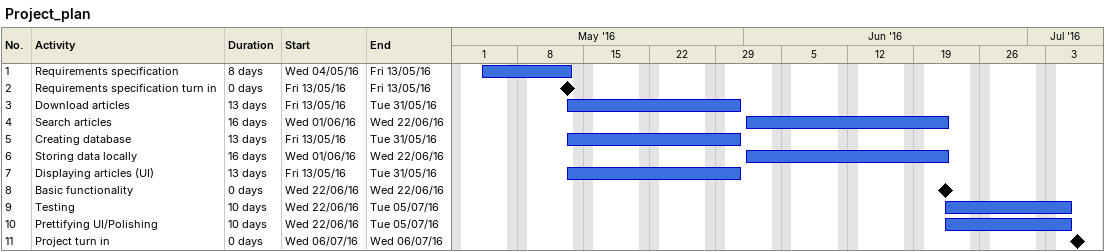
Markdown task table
Project_plan

| ID | Task | Duration | Start | Finish |
|---|---|---|---|---|
| 1 | Requirements specification | 8d | 2016-05-04 | 2016-05-13 |
| 2 | Requirements specification turn in | 0d | 2016-05-13 | 2016-05-13 |
| 3 | Download articles | 13d | 2016-05-13 | 2016-05-31 |
| 4 | Search articles | 16d | 2016-06-01 | 2016-06-22 |
| 5 | Creating database | 13d | 2016-05-13 | 2016-05-31 |
| 6 | Storing data locally | 16d | 2016-06-01 | 2016-06-22 |
| 7 | Displaying articles (UI) | 13d | 2016-05-13 | 2016-05-31 |
| 8 | Basic functionality | 0d | 2016-06-22 | 2016-06-22 |
| 9 | Testing | 10d | 2016-06-22 | 2016-07-05 |
| 10 | Prettifying UI/Polishing | 10d | 2016-06-22 | 2016-07-05 |
| 11 | Project turn in | 0d | 2016-07-06 | 2016-07-06 |
